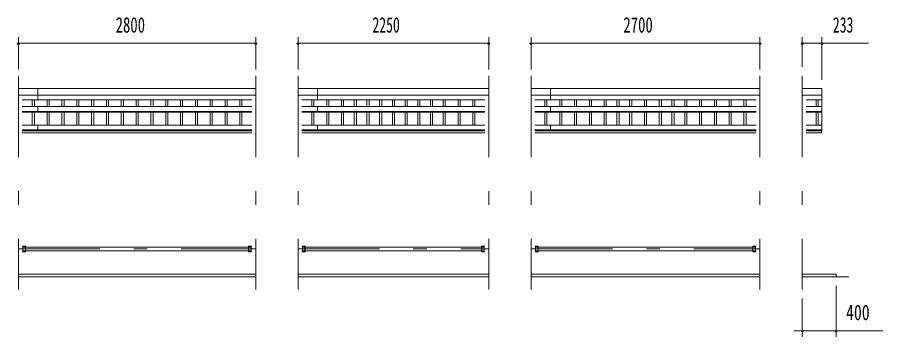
# Model space of a CAD drawing. Units: millimetres, scale not verified. Extents: x -31547 to 31550, y -14700 to 14700.
# Drawn here: x -22585 to -12372, y 2423 to 6188 of the extents above; entities that cross this region are included whole.
import ezdxf
from ezdxf.enums import TextEntityAlignment as Align

# ---------------------------------------------------------------- set-up
doc = ezdxf.new("R2010")
doc.units = ezdxf.units.MM
doc.header["$LTSCALE"] = 80
doc.linetypes.add('USER3', pattern=[24, 12, -5, 2, -5])
for name, color, linetype, lineweight in [('0-2_1-07BOLD', 7, 'Continuous', 18), ('0-3_1-27CENTER', 3, 'USER3', 18), ('0-4_1-47THIN', 4, 'Continuous', 18), ('0-5_1-57DIM', 3, 'Continuous', 18)]:
    doc.layers.add(name, color=color, linetype=linetype, lineweight=lineweight)
doc.styles.add('ＭＳ ゴシック', font='')
doc.styles.get('ＭＳ ゴシック').set_extended_font_data('MS Gothic')

msp = doc.modelspace()

# ---------------------------------------------------------------- linework, layer by layer
at = {"layer": '0-2_1-07BOLD'}
for p, q in [((-19771.13, 5347.54), (-22571.13, 5347.54)), ((-22341.13, 5347.54), (-22341.13, 5215.14)), ((-17021.13, 5347.54), (-19271.13, 5347.54)), ((-19041.12, 5347.54), (-19041.12, 5215.14)), ((-13821.13, 5347.54), (-16521.13, 5347.54)), ((-16291.13, 5347.54), (-16291.13, 5215.14)), ((-13088.13, 5347.54), (-13321.13, 5347.54)), ((-13088.13, 5347.54), (-13088.13, 4848.33)), ((-22571.13, 5270.38), (-19771.13, 5270.38)), ((-19815.67, 5215.14), (-22526.58, 5215.14)), ((-19271.13, 5270.38), (-17021.13, 5270.38)), ((-17065.68, 5215.14), (-19226.58, 5215.14)), ((-16521.13, 5270.38), (-13821.13, 5270.38)), ((-13865.68, 5215.14), (-16476.58, 5215.14)), ((-13321.13, 5270.38), (-13088.13, 5270.38)), ((-13276.58, 5215.14), (-13088.13, 5215.14)), ((-22526.58, 5135.82), (-19815.67, 5135.82)), ((-22341.13, 5135.82), (-22341.13, 5069.9)), ((-19226.58, 5135.82), (-17065.68, 5135.82)), ((-19041.12, 5135.82), (-19041.12, 5069.9)), ((-16476.58, 5135.82), (-13865.68, 5135.82)), ((-16291.13, 5135.82), (-16291.13, 5069.9)), ((-13276.58, 5135.82), (-13088.13, 5135.82)), ((-22526.58, 5078.12), (-19815.67, 5078.12)), ((-22526.58, 5069.9), (-19815.67, 5069.9)), ((-19226.58, 5078.12), (-17065.68, 5078.12)), ((-19226.58, 5069.9), (-17065.68, 5069.9)), ((-16476.58, 5078.12), (-13865.68, 5078.12)), ((-16476.58, 5069.9), (-13865.68, 5069.9)), ((-13276.58, 5078.12), (-13088.13, 5078.12)), ((-13276.58, 5069.9), (-13088.13, 5069.9)), ((-19815.67, 4915.31), (-22526.58, 4915.31)), ((-22341.13, 4915.31), (-22341.13, 4848.33)), ((-17065.68, 4915.31), (-19226.58, 4915.31)), ((-19041.12, 4915.31), (-19041.12, 4848.33)), ((-13865.68, 4915.31), (-16476.58, 4915.31)), ((-16291.13, 4915.31), (-16291.13, 4848.33)), ((-13276.58, 4915.31), (-13088.13, 4915.31)), ((-19815.67, 4860.2), (-22526.58, 4860.2)), ((-19815.67, 4848.33), (-22526.58, 4848.33)), ((-19815.67, 4827.54), (-22526.58, 4827.54)), ((-17065.68, 4860.2), (-19226.58, 4860.2)), ((-17065.68, 4848.33), (-19226.58, 4848.33)), ((-17065.68, 4827.54), (-19226.58, 4827.54)), ((-13865.68, 4860.2), (-16476.58, 4860.2)), ((-13865.68, 4848.33), (-16476.58, 4848.33)), ((-13865.68, 4827.54), (-16476.58, 4827.54)), ((-13276.58, 4860.2), (-13088.13, 4860.2)), ((-13276.58, 4848.33), (-13088.13, 4848.33)), ((-13276.58, 4827.54), (-13093.13, 4827.54)), ((-13093.13, 4848.33), (-13093.13, 4827.54)), ((-22486.58, 3490.54), (-22526.58, 3490.54)), ((-22518.63, 3478.88), (-22518.63, 3436.19)), ((-22489.78, 3478.88), (-22518.63, 3478.88)), ((-22489.78, 3490.54), (-22489.78, 3424.54)), ((-22486.58, 3478.88), (-19855.68, 3478.88)), ((-19855.68, 3490.54), (-19815.67, 3490.54)), ((-19852.48, 3490.54), (-19852.48, 3424.54)), ((-19186.58, 3490.54), (-19226.58, 3490.54)), ((-19189.78, 3490.54), (-19189.78, 3424.54)), ((-19186.58, 3490.54), (-19186.58, 3424.54)), ((-19186.58, 3478.88), (-17105.68, 3478.88)), ((-17105.68, 3490.54), (-17065.68, 3490.54)), ((-17102.48, 3490.54), (-17102.48, 3424.54)), ((-17102.48, 3478.88), (-17073.63, 3478.88)), ((-17073.63, 3478.88), (-17073.63, 3436.19)), ((-16436.58, 3490.54), (-16476.58, 3490.54)), ((-16439.78, 3478.88), (-16468.63, 3478.88)), ((-16468.63, 3478.88), (-16468.63, 3436.19)), ((-16439.78, 3490.54), (-16439.78, 3424.54)), ((-16436.58, 3490.54), (-16436.58, 3424.54)), ((-16436.58, 3478.88), (-13905.68, 3478.88)), ((-13905.68, 3490.54), (-13865.68, 3490.54)), ((-13905.68, 3490.54), (-13905.68, 3424.54)), ((-13902.48, 3490.54), (-13902.48, 3424.54)), ((-13902.48, 3478.88), (-13873.63, 3478.88)), ((-13873.63, 3478.88), (-13873.63, 3436.19)), ((-22489.78, 3436.19), (-22518.63, 3436.19)), ((-22486.58, 3436.19), (-19855.68, 3436.19)), ((-19852.48, 3436.19), (-19823.63, 3436.19)), ((-19186.58, 3424.54), (-19226.58, 3424.54)), ((-19189.78, 3436.19), (-19218.63, 3436.19)), ((-19186.58, 3436.19), (-17105.68, 3436.19)), ((-17102.48, 3436.19), (-17073.63, 3436.19)), ((-16436.58, 3424.54), (-16476.58, 3424.54)), ((-16439.78, 3436.19), (-16468.63, 3436.19)), ((-16436.58, 3436.19), (-13905.68, 3436.19)), ((-13905.68, 3424.54), (-13865.68, 3424.54)), ((-13902.48, 3436.19), (-13873.63, 3436.19)), ((-19771.13, 3157.53), (-22571.13, 3157.53)), ((-19771.13, 3127.54), (-22571.13, 3127.54)), ((-17021.13, 3157.53), (-19271.13, 3157.53)), ((-17021.13, 3127.54), (-19271.13, 3127.54)), ((-13821.13, 3157.53), (-16521.13, 3157.53)), ((-13821.13, 3127.54), (-16521.13, 3127.54)), ((-12921.13, 3157.53), (-13321.13, 3157.53)), ((-12771.13, 3127.54), (-13321.13, 3127.54)), ((-12921.13, 3157.53), (-12921.13, 3127.54))]:
    msp.add_line(p, q, dxfattribs=at)
for points in [[(-22486.58, 3490.54), (-22486.58, 3424.54), (-22526.58, 3424.54)], [(-19855.68, 3490.54), (-19855.68, 3424.54), (-19815.67, 3424.54)], [(-19852.48, 3478.88), (-19823.63, 3478.88), (-19823.63, 3436.19)], [(-19189.78, 3478.88), (-19218.63, 3478.88), (-19218.63, 3436.19)], [(-17105.68, 3490.54), (-17105.68, 3424.54), (-17065.68, 3424.54)]]:
    msp.add_lwpolyline(points, dxfattribs=at)
at = {"layer": '0-3_1-27CENTER'}
for p, q in [((-22571.13, 5497.54), (-22571.13, 2977.54)), ((-19771.13, 5497.54), (-19771.13, 2977.54)), ((-19271.13, 5497.54), (-19271.13, 2977.54)), ((-17021.13, 5497.54), (-17021.13, 2977.54)), ((-16521.13, 5497.54), (-16521.13, 2977.54)), ((-13821.13, 5497.54), (-13821.13, 2977.54)), ((-13321.13, 5497.54), (-13321.13, 2977.54)), ((-22571.13, 3457.54), (-19771.13, 3457.54)), ((-19271.13, 3457.54), (-17021.13, 3457.54)), ((-16521.13, 3457.54), (-13821.13, 3457.54))]:
    msp.add_line(p, q, dxfattribs=at)
at = {"layer": '0-4_1-47THIN'}
for p, q in [((-22408.63, 5215.14), (-22408.63, 5135.83)), ((-22383.63, 5215.14), (-22383.63, 5135.83)), ((-22233.63, 5215.14), (-22233.63, 5135.83)), ((-22208.63, 5215.14), (-22208.63, 5135.83)), ((-22058.63, 5215.14), (-22058.63, 5135.83)), ((-22033.63, 5215.14), (-22033.63, 5135.83)), ((-21883.63, 5215.14), (-21883.63, 5135.83)), ((-21858.63, 5215.14), (-21858.63, 5135.83)), ((-21708.63, 5215.14), (-21708.63, 5135.83)), ((-21683.63, 5215.14), (-21683.63, 5135.83)), ((-21533.63, 5215.14), (-21533.63, 5135.83)), ((-21508.63, 5215.14), (-21508.63, 5135.83)), ((-21358.63, 5215.14), (-21358.63, 5135.83)), ((-21333.63, 5215.14), (-21333.63, 5135.83)), ((-21183.63, 5215.14), (-21183.63, 5135.83)), ((-21158.63, 5215.14), (-21158.63, 5135.83)), ((-21008.63, 5215.14), (-21008.63, 5135.83)), ((-20983.63, 5215.14), (-20983.63, 5135.83)), ((-20833.63, 5215.14), (-20833.63, 5135.83)), ((-20808.63, 5215.14), (-20808.63, 5135.83)), ((-20658.63, 5215.14), (-20658.63, 5135.83)), ((-20633.63, 5215.14), (-20633.63, 5135.83)), ((-20483.63, 5215.14), (-20483.63, 5135.83)), ((-20458.63, 5215.14), (-20458.63, 5135.83)), ((-20308.63, 5215.14), (-20308.63, 5135.83)), ((-20283.63, 5215.14), (-20283.63, 5135.83)), ((-20133.63, 5215.14), (-20133.63, 5135.83)), ((-20108.63, 5215.14), (-20108.63, 5135.83)), ((-19958.63, 5215.14), (-19958.63, 5135.83)), ((-19933.63, 5215.14), (-19933.63, 5135.83)), ((-19108.62, 5215.14), (-19108.62, 5135.83)), ((-19083.62, 5215.14), (-19083.62, 5135.83)), ((-18933.62, 5215.14), (-18933.62, 5135.83)), ((-18908.62, 5215.14), (-18908.62, 5135.83)), ((-18758.62, 5215.14), (-18758.62, 5135.83)), ((-18733.62, 5215.14), (-18733.62, 5135.83)), ((-18608.62, 5215.14), (-18608.62, 5135.83)), ((-18583.62, 5215.14), (-18583.62, 5135.83)), ((-18458.62, 5215.14), (-18458.62, 5135.83)), ((-18433.62, 5215.14), (-18433.62, 5135.83)), ((-18308.63, 5215.14), (-18308.63, 5135.83)), ((-18283.62, 5215.14), (-18283.62, 5135.83)), ((-18158.63, 5215.14), (-18158.63, 5135.83)), ((-18133.63, 5215.14), (-18133.63, 5135.83)), ((-18008.63, 5215.14), (-18008.63, 5135.83)), ((-17983.62, 5215.14), (-17983.62, 5135.83)), ((-17858.63, 5215.14), (-17858.63, 5135.83)), ((-17833.63, 5215.14), (-17833.63, 5135.83)), ((-17708.62, 5215.14), (-17708.62, 5135.83)), ((-17683.63, 5215.14), (-17683.63, 5135.83)), ((-17558.63, 5215.14), (-17558.63, 5135.83)), ((-17533.62, 5215.14), (-17533.62, 5135.83)), ((-17383.63, 5215.14), (-17383.63, 5135.83)), ((-17358.62, 5215.14), (-17358.62, 5135.83)), ((-17208.63, 5215.14), (-17208.63, 5135.83)), ((-17183.62, 5215.14), (-17183.62, 5135.83)), ((-16358.63, 5215.14), (-16358.63, 5135.83)), ((-16333.62, 5215.14), (-16333.62, 5135.83)), ((-16183.62, 5215.14), (-16183.62, 5135.83)), ((-16158.63, 5215.14), (-16158.63, 5135.83)), ((-16008.63, 5215.14), (-16008.63, 5135.83)), ((-15983.63, 5215.14), (-15983.63, 5135.83)), ((-15833.63, 5215.14), (-15833.63, 5135.83)), ((-15808.63, 5215.14), (-15808.63, 5135.83)), ((-15658.63, 5215.14), (-15658.63, 5135.83)), ((-15633.63, 5215.14), (-15633.63, 5135.83)), ((-15508.63, 5215.14), (-15508.63, 5135.83)), ((-15483.63, 5215.14), (-15483.63, 5135.83)), ((-15358.63, 5215.14), (-15358.63, 5135.83)), ((-15333.63, 5215.14), (-15333.63, 5135.83)), ((-15183.62, 5215.14), (-15183.62, 5135.83)), ((-15158.62, 5215.14), (-15158.62, 5135.83)), ((-15008.63, 5215.14), (-15008.63, 5135.83)), ((-14983.63, 5215.14), (-14983.63, 5135.83)), ((-14858.62, 5215.14), (-14858.62, 5135.83)), ((-14833.62, 5215.14), (-14833.62, 5135.83)), ((-14708.63, 5215.14), (-14708.63, 5135.83)), ((-14683.63, 5215.14), (-14683.63, 5135.83)), ((-14533.62, 5215.14), (-14533.62, 5135.83)), ((-14508.62, 5215.14), (-14508.62, 5135.83)), ((-14358.62, 5215.14), (-14358.62, 5135.83)), ((-14333.62, 5215.14), (-14333.62, 5135.83)), ((-14183.63, 5215.14), (-14183.63, 5135.83)), ((-14158.62, 5215.14), (-14158.62, 5135.83)), ((-14008.63, 5215.14), (-14008.63, 5135.83)), ((-13983.62, 5215.14), (-13983.62, 5135.83)), ((-13158.62, 5215.14), (-13158.62, 5135.83)), ((-13133.63, 5215.14), (-13133.63, 5135.83)), ((-22408.63, 5069.9), (-22408.63, 4915.31)), ((-22383.63, 5069.9), (-22383.63, 4915.31)), ((-22233.63, 5069.9), (-22233.63, 4915.31)), ((-22208.63, 5069.9), (-22208.63, 4915.31)), ((-22058.63, 5069.9), (-22058.63, 4915.31)), ((-22033.63, 5069.9), (-22033.63, 4915.31)), ((-21883.63, 5069.9), (-21883.63, 4915.31)), ((-21858.63, 5069.9), (-21858.63, 4915.31)), ((-21708.63, 5069.9), (-21708.63, 4915.31)), ((-21683.63, 5069.9), (-21683.63, 4915.31)), ((-21533.63, 5069.9), (-21533.63, 4915.31)), ((-21508.63, 5069.9), (-21508.63, 4915.31)), ((-21358.63, 5069.9), (-21358.63, 4915.31)), ((-21333.63, 5069.9), (-21333.63, 4915.31)), ((-21183.63, 5069.9), (-21183.63, 4915.31)), ((-21158.63, 5069.9), (-21158.63, 4915.31)), ((-21008.63, 5069.9), (-21008.63, 4915.31)), ((-20983.63, 5069.9), (-20983.63, 4915.31)), ((-20833.63, 5069.9), (-20833.63, 4915.31)), ((-20808.63, 5069.9), (-20808.63, 4915.31)), ((-20658.63, 5069.9), (-20658.63, 4915.31)), ((-20633.63, 5069.9), (-20633.63, 4915.31)), ((-20483.63, 5069.9), (-20483.63, 4915.31)), ((-20458.63, 5069.9), (-20458.63, 4915.31)), ((-20308.63, 5069.9), (-20308.63, 4915.31)), ((-20283.63, 5069.9), (-20283.63, 4915.31)), ((-20133.63, 5069.9), (-20133.63, 4915.31)), ((-20108.63, 5069.9), (-20108.63, 4915.31)), ((-19958.63, 5069.9), (-19958.63, 4915.31)), ((-19933.63, 5069.9), (-19933.63, 4915.31)), ((-19108.62, 5069.9), (-19108.62, 4915.31)), ((-19083.62, 5069.9), (-19083.62, 4915.31)), ((-18933.62, 5069.9), (-18933.62, 4915.31)), ((-18908.62, 5069.9), (-18908.62, 4915.31)), ((-18758.62, 5069.9), (-18758.62, 4915.31)), ((-18733.62, 5069.9), (-18733.62, 4915.31)), ((-18608.62, 5069.9), (-18608.62, 4915.31)), ((-18583.62, 5069.9), (-18583.62, 4915.31)), ((-18458.62, 5069.9), (-18458.62, 4915.31)), ((-18433.62, 5069.9), (-18433.62, 4915.31)), ((-18308.63, 5069.9), (-18308.63, 4915.31)), ((-18283.62, 5069.9), (-18283.62, 4915.31)), ((-18158.63, 5069.9), (-18158.63, 4915.31)), ((-18133.63, 5069.9), (-18133.63, 4915.31)), ((-18008.63, 5069.9), (-18008.63, 4915.31)), ((-17983.62, 5069.9), (-17983.62, 4915.31)), ((-17858.63, 5069.9), (-17858.63, 4915.31)), ((-17833.63, 5069.9), (-17833.63, 4915.31)), ((-17708.62, 5069.9), (-17708.62, 4915.31)), ((-17683.63, 5069.9), (-17683.63, 4915.31)), ((-17558.63, 5069.9), (-17558.63, 4915.31)), ((-17533.62, 5069.9), (-17533.62, 4915.31)), ((-17383.63, 5069.9), (-17383.63, 4915.31)), ((-17358.62, 5069.9), (-17358.62, 4915.31)), ((-17208.63, 5069.9), (-17208.63, 4915.31)), ((-17183.62, 5069.9), (-17183.62, 4915.31)), ((-16358.63, 5069.9), (-16358.63, 4915.31)), ((-16333.62, 5069.9), (-16333.62, 4915.31)), ((-16183.62, 5069.9), (-16183.62, 4915.31)), ((-16158.63, 5069.9), (-16158.63, 4915.31)), ((-16008.63, 5069.9), (-16008.63, 4915.31)), ((-15983.63, 5069.9), (-15983.63, 4915.31)), ((-15833.63, 5069.9), (-15833.63, 4915.31)), ((-15808.63, 5069.9), (-15808.63, 4915.31)), ((-15658.63, 5069.9), (-15658.63, 4915.31)), ((-15633.63, 5069.9), (-15633.63, 4915.31)), ((-15508.63, 5069.9), (-15508.63, 4915.31)), ((-15483.63, 5069.9), (-15483.63, 4915.31)), ((-15358.63, 5069.9), (-15358.63, 4915.31)), ((-15333.63, 5069.9), (-15333.63, 4915.31)), ((-15183.62, 5069.9), (-15183.62, 4915.31)), ((-15158.62, 5069.9), (-15158.62, 4915.31)), ((-15008.63, 5069.9), (-15008.63, 4915.31)), ((-14983.63, 5069.9), (-14983.63, 4915.31)), ((-14858.62, 5069.9), (-14858.62, 4915.31)), ((-14833.62, 5069.9), (-14833.62, 4915.31)), ((-14708.63, 5069.9), (-14708.63, 4915.31)), ((-14683.63, 5069.9), (-14683.63, 4915.31)), ((-14533.62, 5069.9), (-14533.62, 4915.31)), ((-14508.62, 5069.9), (-14508.62, 4915.31)), ((-14358.62, 5069.9), (-14358.62, 4915.31)), ((-14333.62, 5069.9), (-14333.62, 4915.31)), ((-14183.63, 5069.9), (-14183.63, 4915.31)), ((-14158.62, 5069.9), (-14158.62, 4915.31)), ((-14008.63, 5069.9), (-14008.63, 4915.31)), ((-13983.62, 5069.9), (-13983.62, 4915.31)), ((-13158.62, 5069.9), (-13158.62, 4915.31)), ((-13133.63, 5069.9), (-13133.63, 4915.31))]:
    msp.add_line(p, q, dxfattribs=at)
at = {"layer": '0-5_1-57DIM'}
for p, q in [((-22571.13, 5572.54), (-22571.13, 5952.53)), ((-19771.13, 5572.54), (-19771.13, 5952.53)), ((-19271.13, 5572.54), (-19271.13, 5952.53)), ((-17021.13, 5572.54), (-17021.13, 5952.53)), ((-16521.13, 5572.54), (-16521.13, 5952.53)), ((-13821.13, 5572.54), (-13821.13, 5952.53)), ((-13321.13, 5602.54), (-13321.13, 5952.53)), ((-13088.13, 5452.54), (-13088.13, 5952.53)), ((-22557.13, 5882.53), (-22585.13, 5882.53)), ((-22571.13, 5882.53), (-19771.13, 5882.53)), ((-19757.13, 5882.53), (-19785.13, 5882.53)), ((-19257.13, 5882.53), (-19285.13, 5882.53)), ((-19271.13, 5882.53), (-17021.13, 5882.53)), ((-17007.13, 5882.53), (-17035.13, 5882.53)), ((-16507.13, 5882.53), (-16535.13, 5882.53)), ((-16521.13, 5882.53), (-13821.13, 5882.53)), ((-13807.13, 5882.53), (-13835.13, 5882.53)), ((-13307.13, 5882.53), (-13335.13, 5882.53)), ((-12538.63, 5882.53), (-13321.13, 5882.53)), ((-13074.13, 5882.53), (-13102.13, 5882.53)), ((-12921.13, 3022.54), (-12921.13, 2422.54)), ((-13321.13, 2872.54), (-13321.13, 2422.54)), ((-13419.69, 2492.54), (-12371.63, 2492.54)), ((-13307.13, 2492.54), (-13335.13, 2492.54)), ((-12907.13, 2492.54), (-12935.13, 2492.54))]:
    msp.add_line(p, q, dxfattribs=at)
for centre in [(-22571.13, 5882.53), (-19771.13, 5882.53), (-19271.13, 5882.53), (-17021.13, 5882.53), (-16521.13, 5882.53), (-13821.13, 5882.53), (-13321.13, 5882.53), (-13088.13, 5882.53), (-13321.13, 2492.54), (-12921.13, 2492.54)]:
    msp.add_arc(centre, 14, 180, 0, dxfattribs=at)

# ---------------------------------------------------------------- texts
at = {"layer": '0-5_1-57DIM', "color": 7, "style": 'ＭＳ ゴシック'}
for s, width, p in [('2800', 0.7, (-21424.91, 5952.53)), ('2250', 0.65, (-18393.48, 5952.53)), ('2700', 0.7, (-15432.37, 5952.53)), ('233', 0.65, (-12959.57, 5952.53)), ('400', 0.75, (-12804.05, 2562.54))]:
    msp.add_text(s, height=182.3, dxfattribs=dict(at, width=width)).set_placement(p, align=Align.BOTTOM_LEFT)

doc.saveas('drawing.dxf')
